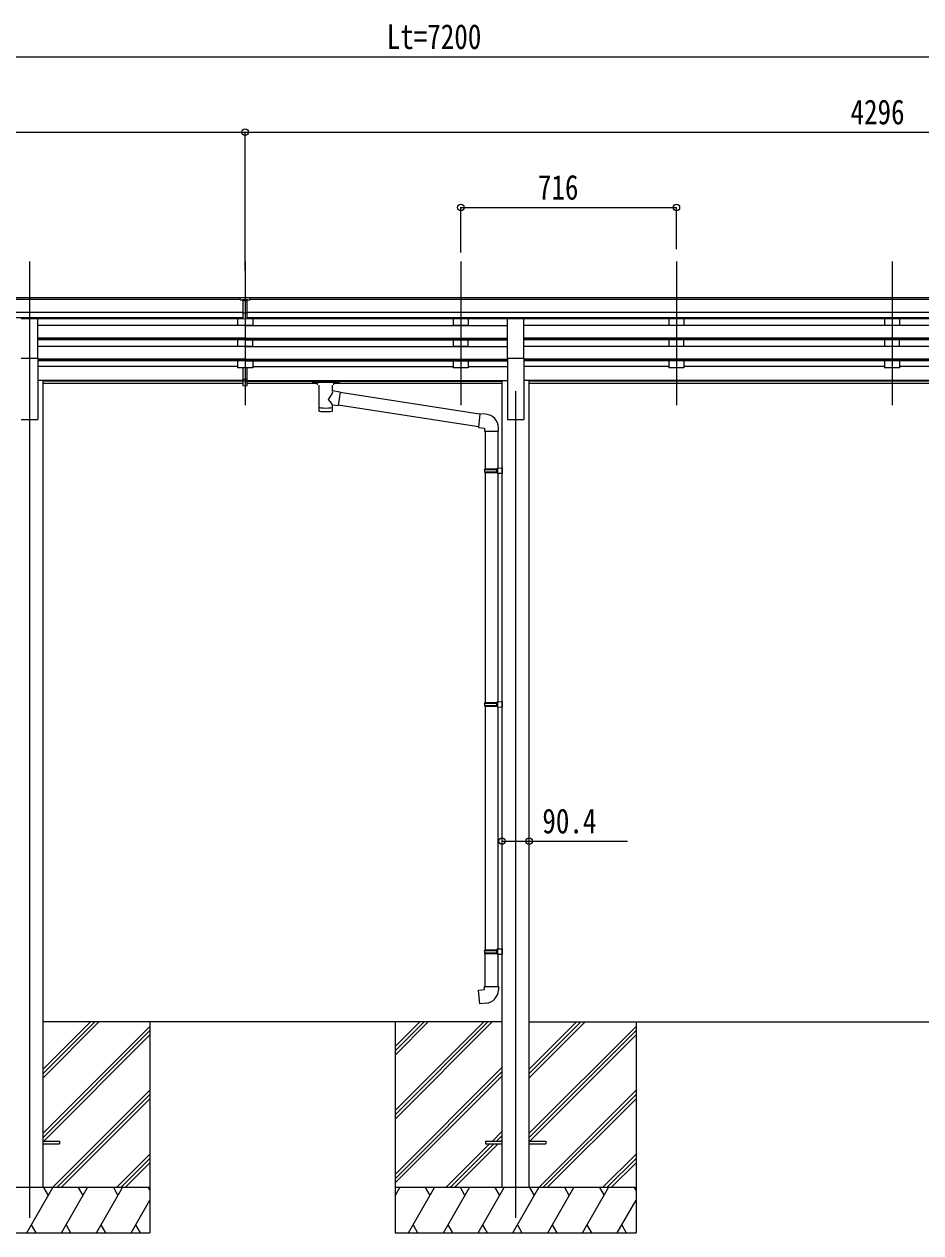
# Model space of a CAD drawing. Units: millimetres, scale not verified. Extents: x -10512 to 10512, y -7425 to 7425.
# Drawn here: x -1462 to 1515, y -4123 to -111 of the extents above; entities that cross this region are included whole.
import ezdxf
from ezdxf.enums import TextEntityAlignment as Align

# ---------------------------------------------------------------- set-up
doc = ezdxf.new("R2010")
doc.units = ezdxf.units.MM
doc.header["$LTSCALE"] = 30
for name, color, linetype in [('0-3_YKK_12', 2, 'Continuous'), ('0-4_YKK_13', 4, 'Continuous'), ('0-5_YKK_A1', 4, 'Continuous'), ('0-6_YKK_D', 6, 'Continuous')]:
    doc.layers.add(name, color=color, linetype=linetype)
doc.styles.add('ＭＳ ゴシック', font='')
doc.styles.get('ＭＳ ゴシック').set_extended_font_data('MS Gothic')

msp = doc.modelspace()

# ---------------------------------------------------------------- linework, layer by layer
at = {"layer": '0-3_YKK_12'}
for p, q in [((-1444.45, -898.7), (-1444.45, -1376.22)), ((-728.45, -898.7), (-728.45, -1376.22)), ((-12.45, -898.7), (-12.45, -1376.22)), ((703.55, -898.7), (703.55, -1376.22)), ((1419.55, -898.7), (1419.55, -1376.22)), ((-1444.45, -1329.54), (-1444.45, -4073.1)), ((169.55, -1329.54), (169.55, -4073.1))]:
    msp.add_line(p, q, dxfattribs=at)
at = {"layer": '0-4_YKK_13'}
for p, q in [((-744.95, -1026.14), (-744.95, -1018.3)), ((-744.95, -1026.14), (-734.95, -1026.14)), ((-728.45, -1026.96), (-734.95, -1026.56)), ((-734.95, -1028.14), (-721.95, -1028.14)), ((-721.95, -1026.62), (-728.45, -1026.94)), ((-721.95, -1089.77), (-721.95, -1024.49)), ((-734.95, -1069.66), (-728.45, -1069.82)), ((-728.45, -1069.82), (-721.95, -1069.66)), ((-1471.95, -1088.73), (-1416.95, -1088.73)), ((-1416.95, -1220.53), (-1416.95, -1088.73)), ((-734.95, -1088.7), (-728.45, -1089.1)), ((-728.45, -1089.1), (-721.95, -1088.7)), ((142.05, -1220.53), (142.05, -1088.73)), ((142.05, -1088.73), (197.05, -1088.73)), ((197.05, -1220.53), (197.05, -1088.73)), ((-1471.95, -1220.53), (-1416.95, -1220.53)), ((142.05, -1220.53), (197.05, -1220.53)), ((-734.95, -1289.94), (-734.95, -1252.46)), ((-721.95, -1289.94), (-721.95, -1252.46)), ((-734.95, -1289.94), (-721.95, -1289.94)), ((-734.95, -1312.19), (-734.95, -1289.94)), ((-734.95, -1295.34), (-721.95, -1295.34)), ((-734.95, -1311.12), (-728.45, -1311.52)), ((-728.45, -1311.52), (-721.95, -1311.12)), ((-721.95, -1312.19), (-721.95, -1289.94)), ((-504.45, -1296.71), (-504.45, -1302.46)), ((-504.45, -1296.9), (-504.45, -1298.44)), ((-502.45, -1296.04), (-419.45, -1296.04)), ((-502.45, -1298.22), (-419.45, -1298.22)), ((-502.45, -1303.13), (-487.95, -1303.13)), ((-487.95, -1308.77), (-487.95, -1302.22)), ((-483.85, -1309.69), (-483.87, -1395.13)), ((-438.05, -1328.44), (-438.05, -1309.69)), ((-433.95, -1308.77), (-433.95, -1302.22)), ((-433.95, -1303.13), (-419.45, -1303.13)), ((-417.45, -1296.71), (-417.45, -1302.46)), ((-412.83, -1332.34), (-438.05, -1328.43)), ((-412.83, -1332.34), (-419.85, -1377.6)), ((50.16, -1406.23), (-413.14, -1334.36)), ((-438.03, -1395.13), (-438.05, -1374.46)), ((-438.05, -1374.78), (-419.85, -1377.6)), ((46.49, -1448.17), (-419.58, -1375.86)), ((71.16, -1406.19), (50.33, -1404.37)), ((66.24, -1461.94), (112.24, -1461.94)), ((68.35, -1461.94), (68.35, -1587.17)), ((110.35, -1461.94), (110.35, -1584.61)), ((112.24, -1461.94), (112.24, -1451.02)), ((66.35, -1589.17), (67.35, -1587.17)), ((66.35, -1589.17), (110.35, -1589.17)), ((66.35, -1589.17), (66.35, -1597.17)), ((66.35, -1597.17), (110.35, -1597.17)), ((66.35, -1597.17), (67.35, -1599.17)), ((67.35, -1587.17), (110.35, -1587.17)), ((67.35, -1599.17), (110.35, -1599.17)), ((68.35, -1599.17), (68.35, -2363.05)), ((105.87, -1589.17), (105.44, -1587.17)), ((108.35, -1584.67), (124.35, -1584.2)), ((108.35, -1586.67), (108.35, -1584.67)), ((108.35, -1586.67), (110.35, -1586.67)), ((108.35, -1601.67), (108.35, -1599.67)), ((108.35, -1601.67), (124.35, -1602.14)), ((110.35, -1601.73), (110.35, -2360.49)), ((124.35, -1584.2), (124.35, -1602.14)), ((66.35, -2365.05), (67.35, -2363.05)), ((66.35, -2365.05), (110.35, -2365.05)), ((66.35, -2365.05), (66.35, -2373.05)), ((67.35, -2363.05), (110.35, -2363.05)), ((105.87, -2365.05), (105.44, -2363.05)), ((108.35, -2360.55), (124.35, -2360.08)), ((108.35, -2362.55), (108.35, -2360.55)), ((108.35, -2362.55), (110.35, -2362.55)), ((124.35, -2360.08), (124.35, -2378.02)), ((66.35, -2373.05), (110.35, -2373.05)), ((66.35, -2373.05), (67.35, -2375.05)), ((67.35, -2375.05), (110.35, -2375.05)), ((68.35, -2375.05), (68.35, -3183.55)), ((108.35, -2377.55), (108.35, -2375.55)), ((108.35, -2377.55), (124.35, -2378.02)), ((110.35, -2377.61), (110.35, -3180.99)), ((66.35, -3185.55), (67.35, -3183.55)), ((66.35, -3185.55), (110.35, -3185.55)), ((66.35, -3185.55), (66.35, -3193.55)), ((66.35, -3193.55), (110.35, -3193.55)), ((66.35, -3193.55), (67.35, -3195.55)), ((67.35, -3183.55), (110.35, -3183.55)), ((67.35, -3195.55), (110.35, -3195.55)), ((68.35, -3305.55), (68.35, -3195.55)), ((105.87, -3185.55), (105.44, -3183.55)), ((108.35, -3181.05), (124.35, -3180.58)), ((108.35, -3183.05), (108.35, -3181.05)), ((108.35, -3183.05), (110.35, -3183.05)), ((108.35, -3198.05), (108.35, -3196.05)), ((108.35, -3198.05), (110.35, -3198.11)), ((108.35, -3198.05), (124.35, -3198.52)), ((110.35, -3198.11), (110.35, -3305.55)), ((124.35, -3180.58), (124.35, -3198.1)), ((66.35, -3305.55), (112.35, -3305.55)), ((66.35, -3315.55), (66.35, -3305.55)), ((112.35, -3305.55), (112.35, -3316.46)), ((-1399.45, -3818.6), (-1344.65, -3818.6)), ((-1399.45, -3827.6), (-1344.65, -3827.6)), ((-1344.65, -3818.6), (-1344.65, -3827.6)), ((69.35, -3818.6), (69.35, -3827.6)), ((69.35, -3818.6), (124.15, -3818.6)), ((69.35, -3827.6), (124.15, -3827.6)), ((214.55, -3818.6), (269.35, -3818.6)), ((214.55, -3827.6), (269.35, -3827.6)), ((269.35, -3818.6), (269.35, -3827.6))]:
    msp.add_line(p, q, dxfattribs=at)
for points in [[(-744.95, -1018.3), (-726.95, -1018.14), (-711.95, -1018.27)], [(-721.95, -1089.77), (-728.45, -1090.16), (-734.95, -1089.77), (-734.95, -1024.43)], [(-721.95, -1026.1), (-711.95, -1026.01), (-711.95, -1018.27)], [(-721.95, -1070.76), (-725.21, -1070.84), (-728.45, -1070.92), (-731.69, -1070.84), (-734.95, -1070.76)], [(-721.95, -1312.19), (-728.45, -1312.58), (-734.95, -1312.19)], [(-504.45, -1296.71), (-504.41, -1296.51), (-504.33, -1296.37), (-504.23, -1296.28), (-504.13, -1296.22), (-504.01, -1296.17), (-503.72, -1296.11), (-503.23, -1296.06), (-502.68, -1296.04), (-502.45, -1296.04)], [(-504.45, -1302.46), (-504.41, -1302.66), (-504.33, -1302.8), (-504.23, -1302.89), (-504.13, -1302.95), (-504.01, -1303), (-503.72, -1303.06), (-503.23, -1303.1), (-502.68, -1303.12), (-502.45, -1303.13)], [(-419.45, -1296.04), (-419.1, -1296.05), (-418.57, -1296.07), (-418.12, -1296.12), (-417.81, -1296.2), (-417.65, -1296.3), (-417.53, -1296.44), (-417.46, -1296.62), (-417.45, -1296.71)], [(-419.45, -1303.13), (-419.1, -1303.12), (-418.57, -1303.1), (-418.12, -1303.05), (-417.81, -1302.97), (-417.65, -1302.87), (-417.53, -1302.73), (-417.46, -1302.55), (-417.45, -1302.46)], [(50.33, -1404.37), (46.32, -1450.19), (66.24, -1451.94), (66.24, -1461.94)], [(105.87, -1589.17), (105.87, -1597.17), (105.44, -1599.17)], [(108.35, -1599.67), (110.35, -1599.67), (110.35, -1586.67)], [(105.87, -2365.05), (105.87, -2373.05), (105.44, -2375.05)], [(108.35, -2375.55), (110.35, -2375.55), (110.35, -2362.55)], [(105.87, -3185.55), (105.87, -3193.55), (105.44, -3195.55)], [(108.35, -3196.05), (110.35, -3196.05), (110.35, -3183.05)], [(71.27, -3361.29), (50.44, -3363.12), (46.43, -3317.29), (66.35, -3315.55)]]:
    msp.add_lwpolyline(points, dxfattribs=at)
for centre, start, end in [((67.24, -1451.02), 0, 85), ((67.35, -3316.46), 275, 0)]:
    msp.add_arc(centre, 45, start, end, dxfattribs=at)
for centre, major_axis, ratio, start_param, end_param in [((-703.88, -1028.45), (24.57, -1.51), 0.121868, 3.1422238, 3.1491027), ((-502.45, -1298.44), (2, 0), 0.109601, 1.5707963, 3.1415927), ((-460.95, -1302.22), (27, 0), 0.070066, 6.2831853, 9.424778), ((-449.95, -1306.21), (16, 0), 0.361356, 6.2636979, 6.2831853), ((-419.45, -1298.44), (2, 0), 0.109601, 0, 1.5707963), ((-460.95, -1354.97), (-22.81, -26.62), 0.234429, 1.6855472, 3.1268519), ((-458.4, -1352.33), (20.32, -22.25), 0.045535, 0.0389954, 1.3075346), ((-460.95, -1395.13), (22.92, 0), 0.101955, 3.1415499, 6.2833984), ((-460.95, -1382.69), (22.91, 0), 0.122865, 3.1415927, 6.2831853)]:
    msp.add_ellipse(centre, major_axis=major_axis, ratio=ratio, start_param=start_param, end_param=end_param, dxfattribs=at)
at = {"layer": '0-5_YKK_A1'}
for p, q in [((-744.95, -1019.71), (-3585.95, -1019.71)), ((-744.95, -1024.93), (-3585.95, -1024.93)), ((-721.95, -1024.93), (-721.95, -1024.93)), ((3561.05, -1019.71), (-711.95, -1019.71)), ((3561.05, -1024.93), (-711.95, -1024.93)), ((-734.95, -1068.46), (-3585.95, -1068.46)), ((3561.05, -1068.46), (-721.95, -1068.46)), ((-734.95, -1086.31), (-3585.95, -1086.31)), ((-734.95, -1089.56), (-1416.95, -1089.56)), ((-728.45, -1111.62), (-1416.95, -1111.62)), ((-753.45, -1089.66), (-753.45, -1111.52)), ((-703.45, -1111.52), (-753.45, -1111.52)), ((-728.45, -1111.62), (142.05, -1111.62)), ((3561.05, -1086.31), (-721.95, -1086.31)), ((142.05, -1089.56), (-721.95, -1089.56)), ((-703.45, -1089.66), (-703.45, -1111.52)), ((-37.45, -1089.66), (-37.45, -1111.52)), ((12.55, -1111.52), (-37.45, -1111.52)), ((12.55, -1089.66), (12.55, -1111.52)), ((2642.05, -1089.56), (197.05, -1089.56)), ((2642.05, -1111.62), (197.05, -1111.62)), ((678.55, -1089.66), (678.55, -1111.52)), ((728.55, -1111.52), (678.55, -1111.52)), ((728.55, -1089.66), (728.55, -1111.52)), ((1394.55, -1089.66), (1394.55, -1111.52)), ((1444.55, -1111.52), (1394.55, -1111.52)), ((1444.55, -1089.66), (1444.55, -1111.52)), ((-728.45, -1153.5), (-1416.95, -1153.5)), ((-728.45, -1154.99), (-1416.95, -1154.99)), ((-728.45, -1159.31), (-1416.95, -1159.31)), ((-753.45, -1159.31), (-753.45, -1181.62)), ((-728.45, -1153.5), (142.05, -1153.5)), ((-728.45, -1154.99), (142.05, -1154.99)), ((-728.45, -1159.31), (142.05, -1159.31)), ((-703.45, -1181.62), (-703.45, -1159.31)), ((-37.45, -1159.31), (-37.45, -1181.62)), ((12.55, -1181.62), (12.55, -1159.31)), ((2642.05, -1153.5), (197.05, -1153.5)), ((2642.05, -1154.99), (197.05, -1154.99)), ((2642.05, -1159.31), (197.05, -1159.31)), ((678.55, -1159.31), (678.55, -1181.62)), ((728.55, -1181.62), (728.55, -1159.31)), ((1394.55, -1159.31), (1394.55, -1181.62)), ((1444.55, -1181.62), (1444.55, -1159.31)), ((-728.45, -1181.72), (-1416.95, -1181.72)), ((-703.45, -1181.62), (-753.45, -1181.62)), ((-728.45, -1181.72), (142.05, -1181.72)), ((12.55, -1181.62), (-37.45, -1181.62)), ((2642.05, -1181.72), (197.05, -1181.72)), ((728.55, -1181.62), (678.55, -1181.62)), ((1444.55, -1181.62), (1394.55, -1181.62)), ((-1416.95, -1220.53), (-1416.95, -1423.1)), ((-728.45, -1223.6), (-1416.95, -1223.6)), ((-728.45, -1225.1), (-1416.95, -1225.1)), ((-728.45, -1229.41), (-1416.95, -1229.41)), ((-753.45, -1229.41), (-753.45, -1252.46)), ((-728.45, -1223.6), (142.05, -1223.6)), ((-728.45, -1225.1), (142.05, -1225.1)), ((-728.45, -1229.41), (142.05, -1229.41)), ((-703.45, -1229.41), (-703.45, -1252.46)), ((-37.45, -1229.41), (-37.45, -1252.46)), ((12.55, -1229.41), (12.55, -1252.46)), ((142.05, -1220.53), (142.05, -1423.1)), ((197.05, -1220.53), (197.05, -1423.1)), ((2642.05, -1223.6), (197.05, -1223.6)), ((2642.05, -1225.1), (197.05, -1225.1)), ((2642.05, -1229.41), (197.05, -1229.41)), ((678.55, -1229.41), (678.55, -1252.46)), ((728.55, -1229.41), (728.55, -1252.46)), ((1394.55, -1229.41), (1394.55, -1252.46)), ((1444.55, -1229.41), (1444.55, -1252.46)), ((-753.45, -1247.52), (-1416.95, -1247.52)), ((-703.45, -1252.46), (-753.45, -1252.46)), ((-703.45, -1247.52), (-37.45, -1247.52)), ((12.55, -1252.46), (-37.45, -1252.46)), ((12.55, -1247.52), (142.05, -1247.52)), ((678.55, -1247.52), (197.05, -1247.52)), ((728.55, -1252.46), (678.55, -1252.46)), ((1394.55, -1247.52), (728.55, -1247.52)), ((1444.55, -1252.46), (1394.55, -1252.46)), ((2110.55, -1247.52), (1444.55, -1247.52)), ((-1399.25, -1294.1), (-1416.95, -1294.1)), ((-1399.25, -3973.1), (-1399.25, -1294.1)), ((-734.95, -1294.53), (-1399.25, -1294.53)), ((-734.95, -1295.93), (-1399.25, -1295.93)), ((-734.95, -1303.62), (-1399.25, -1303.62)), ((-721.95, -1294.53), (124.35, -1294.53)), ((-721.95, -1295.93), (124.35, -1295.93)), ((-487.95, -1303.62), (-721.95, -1303.62)), ((124.35, -1303.62), (-433.95, -1303.62)), ((124.35, -3973.1), (124.35, -1294.1)), ((124.35, -1294.1), (142.05, -1294.1)), ((214.75, -1294.1), (197.05, -1294.1)), ((214.55, -3973.1), (214.55, -1294.1)), ((2624.35, -1294.53), (214.75, -1294.53)), ((2624.35, -1295.93), (214.75, -1295.93)), ((2624.35, -1303.62), (214.75, -1303.62)), ((-1471.95, -1423.1), (-1416.95, -1423.1)), ((142.05, -1423.1), (197.05, -1423.1)), ((124.55, -3423.1), (-1399.45, -3423.1)), ((-1399.45, -3608.73), (-1213.82, -3423.1)), ((-1399.45, -3594.59), (-1227.96, -3423.1)), ((-1399.45, -3580.45), (-1242.1, -3423.1)), ((-1399.45, -3792.58), (-1044.65, -3437.78)), ((-1044.65, -3423.1), (-1044.65, -4123.1)), ((-230.65, -3423.1), (-230.65, -4123.1)), ((-230.65, -3717.28), (63.53, -3423.1)), ((-230.65, -3731.42), (77.67, -3423.1)), ((-230.65, -3745.57), (91.81, -3423.1)), ((-230.65, -3533.43), (-120.32, -3423.1)), ((-230.65, -3519.29), (-134.46, -3423.1)), ((-230.65, -3505.15), (-148.6, -3423.1)), ((214.55, -3423.1), (2624.55, -3423.1)), ((214.55, -3608.73), (400.18, -3423.1)), ((214.55, -3594.59), (386.04, -3423.1)), ((214.55, -3580.45), (371.9, -3423.1)), ((214.55, -3792.58), (569.35, -3437.78)), ((569.35, -3423.1), (569.35, -4123.1)), ((-1399.45, -3806.72), (-1044.65, -3451.93)), ((-1397.19, -3818.6), (-1044.65, -3466.07)), ((214.55, -3806.72), (569.35, -3451.93)), ((216.81, -3818.6), (569.35, -3466.07)), ((-230.65, -3929.41), (124.15, -3574.62)), ((-230.65, -3943.55), (124.15, -3588.76)), ((-230.65, -3957.7), (124.15, -3602.9)), ((-1367.84, -3973.1), (-1044.65, -3649.91)), ((246.16, -3973.1), (569.35, -3649.91)), ((-1353.7, -3973.1), (-1044.65, -3664.06)), ((-1339.56, -3973.1), (-1044.65, -3678.2)), ((260.3, -3973.1), (569.35, -3664.06)), ((274.44, -3973.1), (569.35, -3678.2)), ((92.29, -3818.6), (124.15, -3786.75)), ((106.43, -3818.6), (124.15, -3800.89)), ((-62.21, -3973.1), (83.29, -3827.6)), ((-48.07, -3973.1), (97.43, -3827.6)), ((-33.92, -3973.1), (111.58, -3827.6)), ((120.58, -3818.6), (124.15, -3815.03)), ((-1155.71, -3973.1), (-1044.65, -3862.05)), ((-1141.57, -3973.1), (-1044.65, -3876.19)), ((-1127.42, -3973.1), (-1044.65, -3890.33)), ((458.29, -3973.1), (569.35, -3862.05)), ((472.43, -3973.1), (569.35, -3876.19)), ((486.58, -3973.1), (569.35, -3890.33)), ((-1044.65, -3973.1), (-1844.65, -3973.1)), ((-1453.49, -4123.1), (-1366.89, -3973.1)), ((-1381.89, -3999.09), (-1396.89, -3973.1)), ((-1338.02, -4123.1), (-1251.42, -3973.1)), ((-1266.42, -3999.09), (-1281.42, -3973.1)), ((-1222.55, -4123.1), (-1135.95, -3973.1)), ((-1165.95, -3973.1), (-1150.95, -3999.08)), ((-1050.48, -3973.1), (-1044.65, -3983.2)), ((569.35, -3973.1), (-230.65, -3973.1)), ((-230.65, -4000.61), (-214.77, -3973.1)), ((-185.9, -4123.1), (-99.3, -3973.1)), ((-114.3, -3999.08), (-129.3, -3973.1)), ((-70.43, -4123.1), (16.17, -3973.1)), ((1.17, -3999.09), (-13.83, -3973.1)), ((45.04, -4123.1), (131.64, -3973.1)), ((116.64, -3999.09), (101.64, -3973.1)), ((160.51, -4123.1), (247.11, -3973.1)), ((232.11, -3999.09), (217.11, -3973.1)), ((275.98, -4123.1), (362.58, -3973.1)), ((347.58, -3999.09), (332.58, -3973.1)), ((391.45, -4123.1), (478.05, -3973.1)), ((448.05, -3973.1), (463.05, -3999.08)), ((563.52, -3973.1), (569.35, -3983.2)), ((-1107.08, -4123.1), (-1044.65, -4014.97)), ((506.92, -4123.1), (569.35, -4014.97)), ((-1844.65, -4123.1), (-1044.65, -4123.1)), ((-1438.49, -4097.12), (-1423.5, -4123.1)), ((-1323.02, -4097.12), (-1308.03, -4123.1)), ((-1207.55, -4097.12), (-1192.56, -4123.1)), ((-1092.09, -4097.12), (-1077.09, -4123.1)), ((-230.65, -4123.1), (569.35, -4123.1)), ((-170.91, -4097.12), (-155.91, -4123.1)), ((-55.43, -4097.12), (-40.44, -4123.1)), ((60.04, -4097.12), (75.04, -4123.1)), ((175.51, -4097.12), (190.51, -4123.1)), ((290.98, -4097.12), (305.97, -4123.1)), ((406.45, -4097.12), (421.44, -4123.1)), ((521.92, -4097.12), (536.91, -4123.1))]:
    msp.add_line(p, q, dxfattribs=at)
at = {"layer": '0-6_YKK_D'}
for p, q in [((-3487.45, -219.71), (3462.55, -219.71)), ((-3592.45, -469.71), (-728.45, -469.71)), ((-728.45, -929.28), (-728.45, -468.71)), ((-728.45, -929.28), (-728.45, -468.71)), ((-728.45, -469.71), (3567.55, -469.71)), ((-12.45, -869.81), (-12.45, -718.71)), ((-12.45, -719.71), (703.55, -719.71)), ((703.55, -858.68), (703.55, -718.71))]:
    msp.add_line(p, q, dxfattribs=at)
msp.add_lwpolyline([(124.35, -2823.1), (214.75, -2823.1), (541.25, -2823.1)], dxfattribs=at)
for centre in [(-728.45, -469.71), (-728.45, -469.71), (-12.45, -719.71), (703.55, -719.71), (124.35, -2823.1), (214.75, -2823.1)]:
    msp.add_circle(centre, 10.62, dxfattribs=at)

# ---------------------------------------------------------------- texts
at = {"layer": '0-6_YKK_D', "style": 'ＭＳ ゴシック', "width": 0.8}
for s, p in [('Lt=7200', (-258.45, -218.71)), ('4296', (1281.55, -468.71)), ('716', (243.55, -718.71)), ('90.4', (258.25, -2822.1))]:
    msp.add_text(s, height=82.48, dxfattribs=at).set_placement(p, align=Align.BOTTOM_LEFT)

doc.saveas('drawing.dxf')
